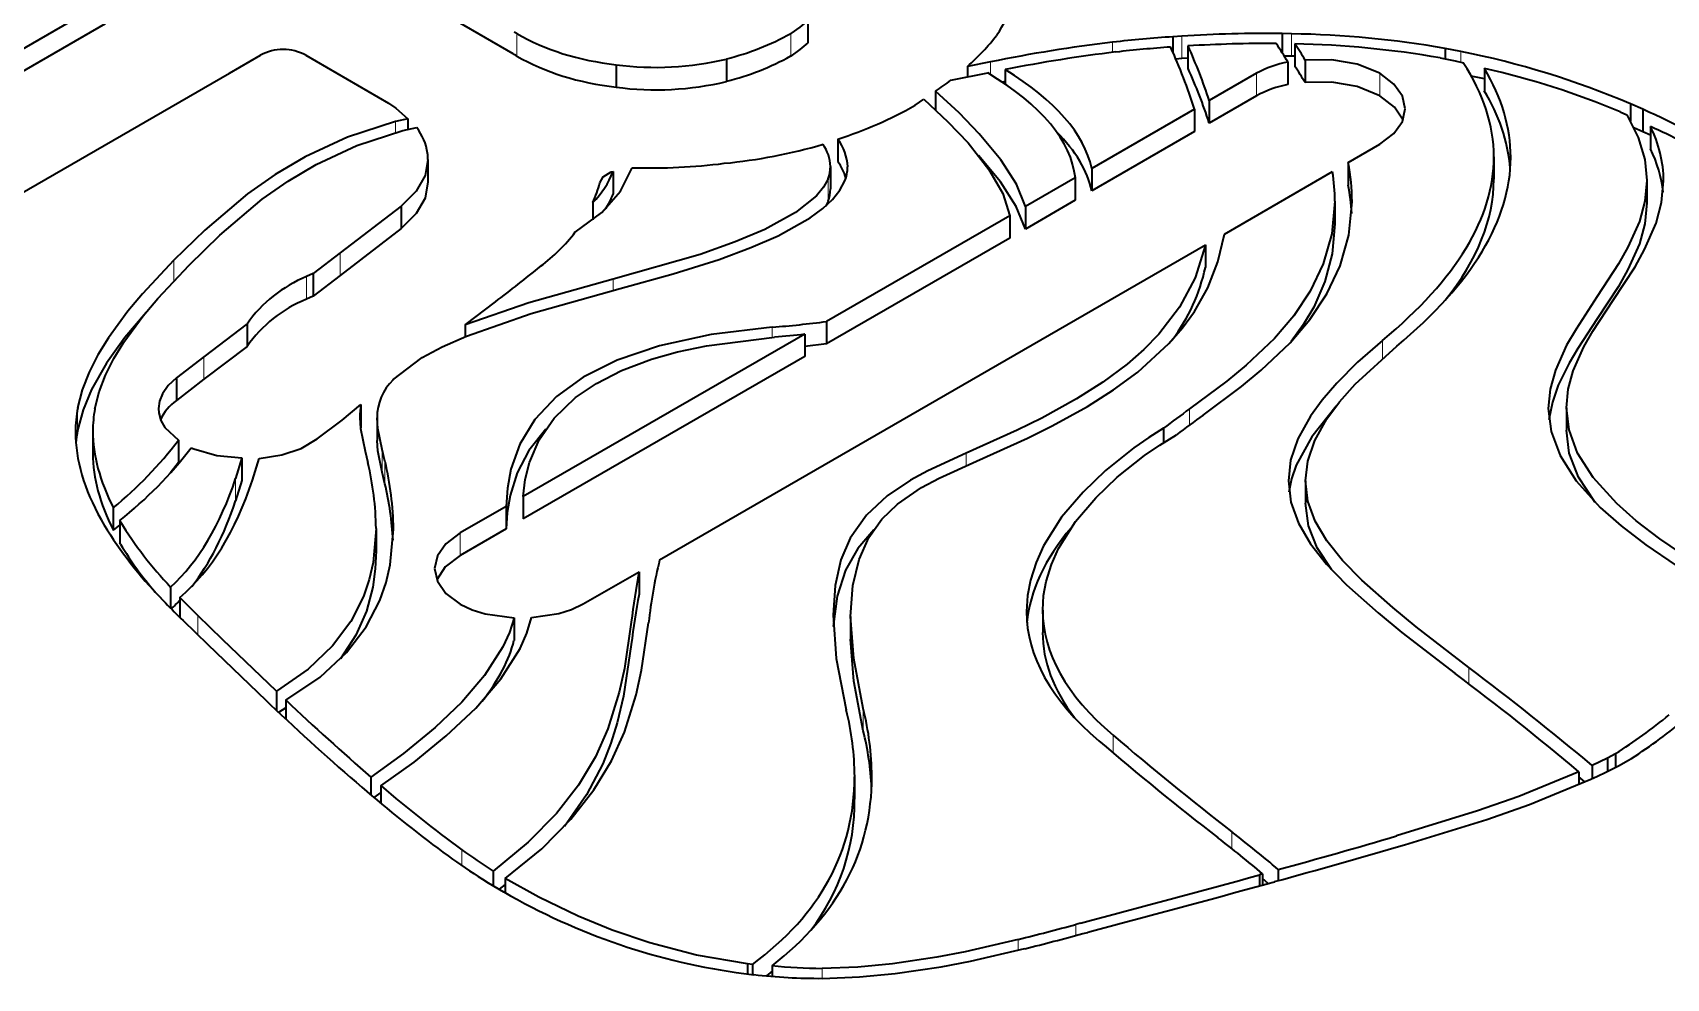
# Model space of a CAD drawing. Extents: x 317 to 941, y 143 to 776.
# Drawn here: x 774.9 to 792.73, y 738.44 to 748.76 of the extents above; entities that cross this region are included whole.
import ezdxf

# ---------------------------------------------------------------- set-up
doc = ezdxf.new("R2010")
doc.units = 0

msp = doc.modelspace()

# ---------------------------------------------------------------- linework, layer by layer
at = {"color": 7, "lineweight": 35, "ltscale": 0.036853}
for p, q in [((775.694, 749.105), (774.418, 748.368)), ((775.694, 748.86), (774.418, 748.123))]:
    msp.add_line(p, q, dxfattribs=at)
at = {"color": 7, "lineweight": 35, "ltscale": 0.026115}
msp.add_line((780.144, 748.533), (779.239, 749.055), dxfattribs=at)
at = {"color": 7, "lineweight": 35, "ltscale": 0.006123}
for p, q in [((783.36, 748.898), (783.36, 748.654)), ((787.507, 748.619), (787.507, 748.374)), ((788.673, 748.641), (788.673, 748.396)), ((781.268, 748.414), (781.268, 748.169)), ((782.474, 748.477), (782.474, 748.232)), ((788.785, 748.465), (788.785, 748.22)), ((790.74, 748.375), (790.74, 748.13)), ((792.468, 747.928), (792.468, 747.683)), ((792.553, 747.74), (792.553, 747.495)), ((783.688, 747.601), (783.688, 747.356)), ((779.216, 747.381), (779.216, 747.136)), ((783.606, 747.303), (783.606, 747.058)), ((786.457, 747.282), (786.457, 747.037)), ((789.254, 747.345), (789.254, 747.101)), ((790.844, 747.408), (790.844, 747.163)), ((781.236, 747.247), (781.236, 747.002)), ((786.278, 747.178), (786.278, 746.934)), ((789.109, 746.923), (789.109, 746.678)), ((778.924, 746.871), (778.924, 746.626)), ((785.564, 746.766), (785.564, 746.521)), ((785.735, 746.865), (785.735, 746.62)), ((787.697, 746.447), (787.697, 746.202)), ((777.964, 746.134), (777.964, 745.889)), ((776.471, 744.995), (776.471, 744.75)), ((778.485, 744.704), (778.485, 744.459)), ((791.635, 744.669), (791.635, 744.424)), ((775.56, 744.415), (775.56, 744.17)), ((776.493, 744.317), (776.493, 744.072)), ((777.185, 744.122), (777.185, 743.877)), ((775.783, 743.577), (775.783, 743.332)), ((780.069, 743.593), (780.069, 743.348)), ((780.255, 743.701), (780.255, 743.456)), ((775.854, 743.439), (775.854, 743.194)), ((778.649, 743.352), (778.649, 743.107)), ((781.52, 742.88), (781.52, 742.635)), ((780.155, 742.376), (780.155, 742.131)), ((783.827, 742.39), (783.827, 742.145)), ((783.87, 740.643), (783.87, 740.398))]:
    msp.add_line(p, q, dxfattribs=at)
at = {"color": 7, "lineweight": 35, "ltscale": 0.000395747}
for p, q in [((780.171, 748.762), (780.158, 748.77)), ((780.171, 748.517), (780.158, 748.525))]:
    msp.add_line(p, q, dxfattribs=at)
at = {"color": 7, "lineweight": 35, "ltscale": 0.000395188}
for p, q in [((780.185, 748.754), (780.171, 748.762)), ((780.158, 748.525), (780.144, 748.533)), ((780.185, 748.509), (780.171, 748.517))]:
    msp.add_line(p, q, dxfattribs=at)
at = {"color": 7, "lineweight": 13, "ltscale": 0.006123}
for p, q in [((780.185, 748.754), (780.185, 748.509)), ((787.439, 748.725), (787.439, 748.48)), ((789.599, 748.32), (789.599, 748.075)), ((783.58, 747.169), (783.58, 746.925)), ((778.259, 746.36), (778.259, 746.115)), ((777.89, 746.101), (777.89, 745.856)), ((776.772, 745.225), (776.772, 744.98)), ((778.717, 744.213), (778.717, 743.968)), ((775.862, 743.425), (775.862, 743.18)), ((783.965, 741.387), (783.965, 741.142))]:
    msp.add_line(p, q, dxfattribs=at)
at = {"color": 7, "lineweight": 13, "ltscale": 0.006125}
for p, q in [((783.173, 748.754), (783.173, 748.509)), ((788.638, 748.752), (788.638, 748.507)), ((788.256, 748.32), (788.256, 748.075)), ((775.394, 744.668), (775.394, 744.423)), ((778.747, 744.085), (778.747, 743.84)), ((777.117, 743.898), (777.117, 743.653)), ((779.566, 743.303), (779.566, 743.058))]:
    msp.add_line(p, q, dxfattribs=at)
at = {"color": 7, "lineweight": 35, "ltscale": 0.002446}
msp.add_line((787.439, 748.725), (787.341, 748.719), dxfattribs=at)
at = {"color": 7, "lineweight": 35, "ltscale": 0.004082}
msp.add_line((787.341, 748.719), (787.341, 748.556), dxfattribs=at)
at = {"color": 7, "lineweight": 35, "ltscale": 0.002614}
msp.add_line((788.638, 748.752), (788.533, 748.754), dxfattribs=at)
at = {"color": 7, "lineweight": 35, "ltscale": 0.005153}
msp.add_line((788.533, 748.754), (788.533, 748.548), dxfattribs=at)
at = {"color": 7, "lineweight": 13, "ltscale": 0.002776}
msp.add_line((786.685, 748.66), (786.685, 748.549), dxfattribs=at)
at = {"color": 7, "lineweight": 35, "ltscale": 0.004378}
msp.add_line((790.483, 748.558), (790.312, 748.592), dxfattribs=at)
at = {"color": 7, "lineweight": 35, "ltscale": 0.002869}
msp.add_line((790.312, 748.592), (790.312, 748.477), dxfattribs=at)
at = {"color": 7, "lineweight": 13, "ltscale": 0.002956}
msp.add_line((790.483, 748.558), (790.483, 748.44), dxfattribs=at)
at = {"color": 7, "lineweight": 35, "ltscale": 0.009754}
msp.add_line((777.051, 748.322), (777.389, 748.517), dxfattribs=at)
at = {"color": 7, "lineweight": 35, "ltscale": 0.026116}
msp.add_line((777.882, 748.517), (778.787, 747.995), dxfattribs=at)
at = {"color": 7, "lineweight": 35, "ltscale": 0.006383}
msp.add_line((785.352, 748.445), (785.101, 748.396), dxfattribs=at)
at = {"color": 7, "lineweight": 35, "ltscale": 0.002866}
msp.add_line((785.101, 748.396), (785.101, 748.281), dxfattribs=at)
at = {"color": 7, "lineweight": 13, "ltscale": 0.00347}
msp.add_line((785.352, 748.445), (785.352, 748.306), dxfattribs=at)
at = {"color": 7, "lineweight": 35, "ltscale": 0.003969}
msp.add_line((785.513, 748.361), (785.513, 748.202), dxfattribs=at)
at = {"color": 7, "lineweight": 35, "ltscale": 0.001575}
msp.add_line((787.439, 748.48), (787.376, 748.476), dxfattribs=at)
at = {"color": 7, "lineweight": 35, "ltscale": 0.001711}
msp.add_line((787.507, 748.485), (787.439, 748.48), dxfattribs=at)
at = {"color": 7, "lineweight": 35, "ltscale": 0.002005}
msp.add_line((788.638, 748.507), (788.558, 748.509), dxfattribs=at)
at = {"color": 7, "lineweight": 35, "ltscale": 0.006125}
for p, q in [((788.597, 748.444), (788.597, 748.199)), ((787.738, 748.022), (787.738, 747.777)), ((787.578, 747.929), (787.578, 747.684)), ((792.513, 747.151), (792.513, 746.906)), ((777.242, 745.584), (777.242, 745.339)), ((783.564, 745.611), (783.564, 745.366)), ((783.326, 745.474), (783.326, 745.229)), ((778.66, 744.559), (778.66, 744.314)), ((788.788, 743.872), (788.788, 743.627)), ((785.922, 742.462), (785.922, 742.217))]:
    msp.add_line(p, q, dxfattribs=at)
at = {"color": 7, "lineweight": 35, "ltscale": 0.000889809}
msp.add_line((788.673, 748.506), (788.638, 748.507), dxfattribs=at)
at = {"color": 7, "lineweight": 35, "ltscale": 0.004173}
msp.add_line((790.258, 748.488), (790.422, 748.456), dxfattribs=at)
at = {"color": 7, "lineweight": 35, "ltscale": 0.002295}
msp.add_line((790.422, 748.456), (790.511, 748.433), dxfattribs=at)
at = {"color": 7, "lineweight": 35, "ltscale": 0.087765}
msp.add_line((774.011, 746.566), (777.051, 748.322), dxfattribs=at)
at = {"color": 7, "lineweight": 35, "ltscale": 0.010209}
msp.add_line((784.921, 748.245), (785.322, 748.324), dxfattribs=at)
at = {"color": 7, "lineweight": 35, "ltscale": 0.000859173}
msp.add_line((785.513, 748.231), (785.48, 748.225), dxfattribs=at)
at = {"color": 7, "lineweight": 35, "ltscale": 0.014941}
for p, q in [((788.256, 748.32), (787.738, 748.022)), ((788.256, 748.075), (787.738, 747.777))]:
    msp.add_line(p, q, dxfattribs=at)
at = {"color": 7, "lineweight": 35, "ltscale": 0.003624}
msp.add_line((790.74, 748.259), (790.598, 748.29), dxfattribs=at)
at = {"color": 7, "lineweight": 35, "ltscale": 0.002917}
msp.add_line((784.53, 747.971), (784.626, 748.038), dxfattribs=at)
at = {"color": 7, "lineweight": 35, "ltscale": 0.005061}
msp.add_line((784.751, 748.126), (784.751, 747.923), dxfattribs=at)
at = {"color": 7, "lineweight": 35, "ltscale": 0.003685}
msp.add_line((792.468, 747.928), (792.333, 747.987), dxfattribs=at)
at = {"color": 7, "lineweight": 35, "ltscale": 0.004694}
msp.add_line((792.333, 747.987), (792.333, 747.799), dxfattribs=at)
at = {"color": 7, "lineweight": 35, "ltscale": 0.003406}
msp.add_line((778.995, 747.822), (778.861, 747.794), dxfattribs=at)
at = {"color": 7, "lineweight": 35, "ltscale": 0.002875}
msp.add_line((778.995, 747.822), (778.995, 747.707), dxfattribs=at)
at = {"color": 7, "lineweight": 35, "ltscale": 0.032346}
msp.add_line((787.578, 747.929), (786.457, 747.282), dxfattribs=at)
at = {"color": 7, "lineweight": 35, "ltscale": 0.001954}
msp.add_line((792.221, 747.899), (792.293, 747.868), dxfattribs=at)
at = {"color": 7, "lineweight": 13, "ltscale": 0.003015}
msp.add_line((778.861, 747.794), (778.861, 747.674), dxfattribs=at)
at = {"color": 7, "lineweight": 35, "ltscale": 0.00393}
msp.add_line((778.94, 747.695), (779.094, 747.727), dxfattribs=at)
at = {"color": 7, "lineweight": 35, "ltscale": 0.032345}
msp.add_line((787.578, 747.684), (786.457, 747.037), dxfattribs=at)
at = {"color": 7, "lineweight": 35, "ltscale": 0.00263}
msp.add_line((792.468, 747.683), (792.372, 747.725), dxfattribs=at)
at = {"color": 7, "lineweight": 35, "ltscale": 0.002323}
msp.add_line((792.553, 747.645), (792.468, 747.683), dxfattribs=at)
at = {"color": 7, "lineweight": 35, "ltscale": 0.009969}
msp.add_line((789.254, 747.345), (789.599, 747.545), dxfattribs=at)
at = {"color": 7, "lineweight": 35, "ltscale": 0.000408494}
msp.add_line((781.444, 747.287), (781.46, 747.29), dxfattribs=at)
at = {"color": 7, "lineweight": 35, "ltscale": 0.00059015}
msp.add_line((781.213, 747.243), (781.236, 747.247), dxfattribs=at)
at = {"color": 7, "lineweight": 35, "ltscale": 0.015681}
for p, q in [((786.278, 747.178), (785.735, 746.865)), ((786.278, 746.934), (785.735, 746.62))]:
    msp.add_line(p, q, dxfattribs=at)
at = {"color": 7, "lineweight": 35, "ltscale": 0.034049}
msp.add_line((787.904, 746.566), (789.083, 747.247), dxfattribs=at)
at = {"color": 7, "lineweight": 35, "ltscale": 0.00149}
msp.add_line((783.58, 746.925), (783.555, 746.871), dxfattribs=at)
at = {"color": 7, "lineweight": 35, "ltscale": 0.020951}
for p, q in [((778.924, 746.871), (778.259, 746.36)), ((778.924, 746.626), (778.259, 746.115))]:
    msp.add_line(p, q, dxfattribs=at)
at = {"color": 7, "lineweight": 35, "ltscale": 0.00473}
msp.add_line((781.016, 746.91), (781.016, 746.721), dxfattribs=at)
at = {"color": 7, "lineweight": 35, "ltscale": 0.057738}
msp.add_line((785.564, 746.766), (783.564, 745.611), dxfattribs=at)
at = {"color": 7, "lineweight": 35, "ltscale": 0.171887}
msp.add_line((781.743, 743.009), (787.697, 746.447), dxfattribs=at)
at = {"color": 7, "lineweight": 35, "ltscale": 0.057739}
msp.add_line((785.564, 746.521), (783.564, 745.366), dxfattribs=at)
at = {"color": 7, "lineweight": 13, "ltscale": 0.005621}
msp.add_line((776.445, 746.279), (776.445, 746.055), dxfattribs=at)
at = {"color": 7, "lineweight": 35, "ltscale": 0.009307}
for p, q in [((778.259, 746.36), (777.964, 746.134)), ((778.259, 746.115), (777.964, 745.889))]:
    msp.add_line(p, q, dxfattribs=at)
at = {"color": 7, "lineweight": 35, "ltscale": 0.002012}
for p, q in [((777.964, 746.134), (777.89, 746.101)), ((777.964, 745.889), (777.89, 745.856))]:
    msp.add_line(p, q, dxfattribs=at)
at = {"color": 7, "lineweight": 13, "ltscale": 0.002971}
msp.add_line((781.237, 746.072), (781.237, 745.953), dxfattribs=at)
at = {"color": 7, "lineweight": 35, "ltscale": 0.01039}
msp.add_line((779.621, 745.575), (779.952, 745.826), dxfattribs=at)
at = {"color": 7, "lineweight": 35, "ltscale": 0.014793}
msp.add_line((777.242, 745.584), (776.772, 745.225), dxfattribs=at)
at = {"color": 7, "lineweight": 35, "ltscale": 0.003235}
msp.add_line((779.621, 745.575), (779.621, 745.445), dxfattribs=at)
at = {"color": 7, "lineweight": 13, "ltscale": 0.002744}
msp.add_line((782.972, 745.55), (782.972, 745.44), dxfattribs=at)
at = {"color": 7, "lineweight": 35, "ltscale": 0.014792}
msp.add_line((777.242, 745.339), (776.772, 744.98), dxfattribs=at)
at = {"color": 7, "lineweight": 35, "ltscale": 0.088659}
msp.add_line((783.326, 745.474), (780.255, 743.701), dxfattribs=at)
at = {"color": 7, "lineweight": 35, "ltscale": 0.00597}
msp.add_line((783.564, 745.366), (783.326, 745.338), dxfattribs=at)
at = {"color": 7, "lineweight": 13, "ltscale": 0.004863}
msp.add_line((789.629, 745.405), (789.629, 745.211), dxfattribs=at)
at = {"color": 7, "lineweight": 35, "ltscale": 0.009471}
for p, q in [((776.772, 745.225), (776.471, 744.995)), ((776.772, 744.98), (776.471, 744.75))]:
    msp.add_line(p, q, dxfattribs=at)
at = {"color": 7, "lineweight": 35, "ltscale": 0.010059}
msp.add_line((778.834, 744.975), (779.154, 745.219), dxfattribs=at)
at = {"color": 7, "lineweight": 35, "ltscale": 0.088658}
msp.add_line((783.326, 745.229), (780.255, 743.456), dxfattribs=at)
at = {"color": 7, "lineweight": 35, "ltscale": 0.00115}
msp.add_line((776.275, 744.661), (776.279, 744.615), dxfattribs=at)
at = {"color": 7, "lineweight": 35, "ltscale": 0.006627}
msp.add_line((778.28, 744.536), (778.485, 744.704), dxfattribs=at)
at = {"color": 7, "lineweight": 13, "ltscale": 0.004359}
msp.add_line((787.525, 744.657), (787.525, 744.483), dxfattribs=at)
at = {"color": 7, "lineweight": 35, "ltscale": 0.008572}
msp.add_line((778.006, 744.331), (778.28, 744.536), dxfattribs=at)
at = {"color": 7, "lineweight": 35, "ltscale": 0.000585941}
msp.add_line((778.485, 744.459), (778.48, 744.436), dxfattribs=at)
at = {"color": 7, "lineweight": 35, "ltscale": 0.003926}
msp.add_line((787.24, 744.446), (787.24, 744.289), dxfattribs=at)
at = {"color": 7, "lineweight": 35, "ltscale": 0.003711}
msp.add_line((776.493, 744.072), (776.402, 743.954), dxfattribs=at)
at = {"color": 7, "lineweight": 35, "ltscale": 0.000829687}
msp.add_line((776.632, 744.233), (776.662, 744.22), dxfattribs=at)
at = {"color": 7, "lineweight": 35, "ltscale": 0.005847}
msp.add_line((777.185, 744.122), (777.117, 743.898), dxfattribs=at)
at = {"color": 7, "lineweight": 35, "ltscale": 0.006243}
msp.add_line((777.302, 743.878), (777.375, 744.117), dxfattribs=at)
at = {"color": 7, "lineweight": 35, "ltscale": 0.003244}
msp.add_line((778.53, 744.197), (778.561, 744.071), dxfattribs=at)
at = {"color": 7, "lineweight": 35, "ltscale": 0.003278}
msp.add_line((778.747, 744.085), (778.717, 744.213), dxfattribs=at)
at = {"color": 7, "lineweight": 13, "ltscale": 0.003404}
msp.add_line((785.086, 744.173), (785.086, 744.037), dxfattribs=at)
at = {"color": 7, "lineweight": 35, "ltscale": 0.00328}
msp.add_line((778.747, 743.84), (778.717, 743.968), dxfattribs=at)
at = {"color": 7, "lineweight": 35, "ltscale": 0.005848}
msp.add_line((777.185, 743.877), (777.117, 743.653), dxfattribs=at)
at = {"color": 7, "lineweight": 35, "ltscale": 0.014515}
for p, q in [((780.069, 743.593), (779.566, 743.303)), ((780.069, 743.348), (779.566, 743.058))]:
    msp.add_line(p, q, dxfattribs=at)
at = {"color": 7, "lineweight": 35, "ltscale": 0.001698}
msp.add_line((775.649, 743.448), (775.684, 743.39), dxfattribs=at)
at = {"color": 7, "lineweight": 35, "ltscale": 0.002317}
msp.add_line((775.854, 743.392), (775.783, 743.332), dxfattribs=at)
at = {"color": 7, "lineweight": 35, "ltscale": 0.000406403}
for p, q in [((775.862, 743.425), (775.854, 743.439)), ((775.862, 743.18), (775.854, 743.194))]:
    msp.add_line(p, q, dxfattribs=at)
at = {"color": 7, "lineweight": 35, "ltscale": 0.017624}
msp.add_line((780.909, 742.528), (781.52, 742.88), dxfattribs=at)
at = {"color": 7, "lineweight": 35, "ltscale": 0.005756}
msp.add_line((776.408, 742.712), (776.408, 742.482), dxfattribs=at)
at = {"color": 7, "lineweight": 35, "ltscale": 0.001763}
msp.add_line((776.303, 742.59), (776.352, 742.539), dxfattribs=at)
at = {"color": 7, "lineweight": 35, "ltscale": 0.000265459}
msp.add_line((776.517, 742.592), (776.51, 742.599), dxfattribs=at)
at = {"color": 7, "lineweight": 35, "ltscale": 0.005476}
msp.add_line((776.51, 742.599), (776.51, 742.38), dxfattribs=at)
at = {"color": 7, "lineweight": 13, "ltscale": 0.005466}
msp.add_line((776.517, 742.592), (776.517, 742.373), dxfattribs=at)
at = {"color": 7, "lineweight": 35, "ltscale": 0.009339}
msp.add_line((776.545, 742.346), (776.814, 742.086), dxfattribs=at)
at = {"color": 7, "lineweight": 35, "ltscale": 0.009355}
msp.add_line((776.976, 742.142), (776.707, 742.402), dxfattribs=at)
at = {"color": 7, "lineweight": 13, "ltscale": 0.005301}
msp.add_line((776.707, 742.402), (776.707, 742.19), dxfattribs=at)
at = {"color": 7, "lineweight": 35, "ltscale": 0.020423}
msp.add_line((777.565, 741.576), (776.976, 742.142), dxfattribs=at)
at = {"color": 7, "lineweight": 35, "ltscale": 0.021933}
msp.add_line((776.814, 742.086), (777.446, 741.478), dxfattribs=at)
at = {"color": 7, "lineweight": 13, "ltscale": 0.0045}
msp.add_line((790.572, 741.835), (790.572, 741.655), dxfattribs=at)
at = {"color": 7, "lineweight": 35, "ltscale": 0.005244}
msp.add_line((777.565, 741.576), (777.565, 741.366), dxfattribs=at)
at = {"color": 7, "lineweight": 35, "ltscale": 0.00169}
msp.add_line((777.446, 741.478), (777.495, 741.432), dxfattribs=at)
at = {"color": 7, "lineweight": 35, "ltscale": 0.002361}
msp.add_line((777.667, 741.395), (777.587, 741.345), dxfattribs=at)
at = {"color": 7, "lineweight": 35, "ltscale": 0.0052}
msp.add_line((777.667, 741.478), (777.667, 741.27), dxfattribs=at)
at = {"color": 7, "lineweight": 13, "ltscale": 0.004843}
msp.add_line((786.69, 741.095), (786.69, 740.902), dxfattribs=at)
at = {"color": 7, "lineweight": 35, "ltscale": 0.002459}
msp.add_line((792.171, 740.894), (792.085, 740.846), dxfattribs=at)
at = {"color": 7, "lineweight": 35, "ltscale": 0.003734}
msp.add_line((792.171, 740.894), (792.171, 740.745), dxfattribs=at)
at = {"color": 7, "lineweight": 35, "ltscale": 0.003453}
msp.add_line((791.772, 740.695), (791.772, 740.556), dxfattribs=at)
at = {"color": 7, "lineweight": 35, "ltscale": 0.004664}
msp.add_line((792.085, 740.846), (791.918, 740.764), dxfattribs=at)
at = {"color": 7, "lineweight": 35, "ltscale": 0.003531}
msp.add_line((791.918, 740.764), (791.918, 740.622), dxfattribs=at)
at = {"color": 7, "lineweight": 35, "ltscale": 0.003619}
msp.add_line((792.085, 740.846), (792.085, 740.702), dxfattribs=at)
at = {"color": 7, "lineweight": 35, "ltscale": 0.002682}
msp.add_line((792.212, 740.766), (792.306, 740.818), dxfattribs=at)
at = {"color": 7, "lineweight": 35, "ltscale": 0.001781}
msp.add_line((778.495, 740.527), (778.549, 740.48), dxfattribs=at)
at = {"color": 7, "lineweight": 35, "ltscale": 0.004884}
msp.add_line((778.594, 740.638), (778.594, 740.443), dxfattribs=at)
at = {"color": 7, "lineweight": 35, "ltscale": 8.77214e-05}
msp.add_line((778.705, 740.541), (778.702, 740.544), dxfattribs=at)
at = {"color": 7, "lineweight": 35, "ltscale": 0.0048}
msp.add_line((778.702, 740.544), (778.702, 740.352), dxfattribs=at)
at = {"color": 7, "lineweight": 13, "ltscale": 0.004799}
msp.add_line((778.705, 740.541), (778.705, 740.349), dxfattribs=at)
at = {"color": 7, "lineweight": 35, "ltscale": 0.002171}
msp.add_line((791.838, 740.586), (791.772, 740.642), dxfattribs=at)
at = {"color": 7, "lineweight": 35, "ltscale": 0.002011}
msp.add_line((791.902, 740.615), (791.975, 740.649), dxfattribs=at)
at = {"color": 7, "lineweight": 35, "ltscale": 0.002327}
msp.add_line((778.702, 740.469), (778.626, 740.415), dxfattribs=at)
at = {"color": 7, "lineweight": 13, "ltscale": 0.004585}
msp.add_line((787.986, 740.04), (787.986, 739.857), dxfattribs=at)
at = {"color": 7, "lineweight": 13, "ltscale": 0.004297}
msp.add_line((779.584, 739.845), (779.584, 739.673), dxfattribs=at)
at = {"color": 7, "lineweight": 35, "ltscale": 0.00399}
msp.add_line((779.927, 739.612), (779.927, 739.453), dxfattribs=at)
at = {"color": 7, "lineweight": 35, "ltscale": 0.003021}
msp.add_line((788.491, 739.629), (788.491, 739.508), dxfattribs=at)
at = {"color": 7, "lineweight": 35, "ltscale": 0.001863}
msp.add_line((779.81, 739.524), (779.874, 739.485), dxfattribs=at)
at = {"color": 7, "lineweight": 35, "ltscale": 0.004862}
msp.add_line((779.874, 739.485), (780.041, 739.386), dxfattribs=at)
at = {"color": 7, "lineweight": 35, "ltscale": 0.002153}
msp.add_line((780.059, 739.468), (779.991, 739.415), dxfattribs=at)
at = {"color": 7, "lineweight": 35, "ltscale": 0.003903}
msp.add_line((780.059, 739.532), (780.059, 739.376), dxfattribs=at)
at = {"color": 7, "lineweight": 35, "ltscale": 0.000846355}
msp.add_line((788.32, 739.581), (788.288, 739.572), dxfattribs=at)
at = {"color": 7, "lineweight": 35, "ltscale": 0.003009}
msp.add_line((788.288, 739.572), (788.288, 739.451), dxfattribs=at)
at = {"color": 7, "lineweight": 35, "ltscale": 0.003015}
msp.add_line((788.32, 739.581), (788.32, 739.46), dxfattribs=at)
at = {"color": 7, "lineweight": 35, "ltscale": 0.002044}
msp.add_line((788.383, 739.478), (788.32, 739.53), dxfattribs=at)
at = {"color": 7, "lineweight": 35, "ltscale": 0.002144}
msp.add_line((788.369, 739.474), (788.452, 739.497), dxfattribs=at)
at = {"color": 7, "lineweight": 35, "ltscale": 0.001325}
msp.add_line((786.333, 739.043), (786.282, 739.029), dxfattribs=at)
at = {"color": 7, "lineweight": 13, "ltscale": 0.002991}
msp.add_line((786.282, 739.029), (786.282, 738.91), dxfattribs=at)
at = {"color": 7, "lineweight": 35, "ltscale": 0.001347}
msp.add_line((786.361, 738.931), (786.413, 738.944), dxfattribs=at)
at = {"color": 7, "lineweight": 13, "ltscale": 0.00296}
msp.add_line((785.654, 738.866), (785.654, 738.748), dxfattribs=at)
at = {"color": 7, "lineweight": 35, "ltscale": 0.001389}
msp.add_line((782.756, 738.594), (782.701, 738.6), dxfattribs=at)
at = {"color": 7, "lineweight": 35, "ltscale": 0.002763}
msp.add_line((782.701, 738.6), (782.701, 738.49), dxfattribs=at)
at = {"color": 7, "lineweight": 35, "ltscale": 0.002766}
msp.add_line((782.756, 738.594), (782.756, 738.484), dxfattribs=at)
at = {"color": 7, "lineweight": 35, "ltscale": 0.002931}
msp.add_line((782.969, 738.58), (782.969, 738.463), dxfattribs=at)
at = {"color": 7, "lineweight": 13, "ltscale": 0.002716}
msp.add_line((783.516, 738.551), (783.516, 738.442), dxfattribs=at)
at = {"color": 7, "lineweight": 35, "ltscale": 0.002695}
msp.add_line((782.663, 738.494), (782.77, 738.482), dxfattribs=at)
at = {"color": 7, "lineweight": 35, "ltscale": 0.001966}
msp.add_line((782.969, 738.519), (782.909, 738.468), dxfattribs=at)
at = {"color": 7, "lineweight": 35}
for points in [[(783.36, 748.898), (783.271, 748.824), (783.173, 748.754)], [(783.36, 748.654), (783.271, 748.579), (783.173, 748.509)], [(789.599, 748.32), (789.353, 748.421), (789.075, 748.467), (788.785, 748.465)], [(789.599, 748.075), (789.353, 748.176), (789.075, 748.223), (788.785, 748.22)], [(789.878, 747.933), (789.847, 748.072), (789.754, 748.203), (789.599, 748.32)], [(778.787, 747.995), (778.867, 747.94), (778.995, 747.822)], [(784.626, 748.038), (784.888, 747.792), (785.108, 747.56), (785.335, 747.271), (785.487, 747.007), (785.564, 746.766)], [(785.735, 746.865), (785.635, 747.109), (785.466, 747.374), (785.23, 747.659), (785.01, 747.887), (784.751, 748.126)], [(789.854, 747.81), (789.761, 747.951), (789.599, 748.075)], [(789.599, 747.545), (789.754, 747.662), (789.847, 747.794), (789.878, 747.933)], [(792.293, 747.868), (792.419, 747.618), (792.49, 747.379), (792.513, 747.151)], [(778.861, 747.794), (778.339, 747.623), (777.876, 747.408), (777.548, 747.214), (777.248, 747.003), (776.782, 746.609), (776.445, 746.279)], [(776.609, 746.226), (776.945, 746.554), (777.408, 746.945), (777.69, 747.142), (777.995, 747.323), (778.44, 747.531), (778.94, 747.695)], [(779.216, 747.381), (779.184, 747.204), (779.086, 747.034), (778.924, 746.871)], [(780.823, 746.588), (781.111, 746.801), (781.317, 747.034), (781.444, 747.287)], [(785.735, 746.62), (785.633, 746.867), (785.462, 747.135), (785.222, 747.424)], [(779.216, 747.136), (779.184, 746.959), (779.086, 746.789), (778.924, 746.626)], [(781.09, 747.124), (781.127, 747.189), (781.213, 747.243)], [(783.58, 747.169), (783.53, 747.076), (783.455, 746.984), (783.225, 746.8), (782.889, 746.617), (782.568, 746.481), (782.185, 746.344), (781.237, 746.072)], [(781.312, 745.972), (781.891, 746.13), (782.392, 746.289), (782.739, 746.418), (783.035, 746.548), (783.387, 746.744), (783.522, 746.843), (783.629, 746.943), (783.71, 747.044), (783.764, 747.145)], [(792.513, 747.151), (792.491, 746.923), (792.432, 746.704), (792.307, 746.422), (792.204, 746.24), (791.972, 745.883)], [(792.147, 745.844), (792.384, 746.209), (792.489, 746.396), (792.615, 746.685), (792.674, 746.91), (792.696, 747.145)], [(789.109, 746.923), (789.075, 746.567), (788.983, 746.241), (788.841, 745.943), (788.66, 745.672), (788.45, 745.427), (788.143, 745.134), (787.931, 744.961), (787.525, 744.657)], [(787.672, 744.59), (788.09, 744.901), (788.306, 745.08), (788.622, 745.38), (788.837, 745.633), (789.022, 745.912), (789.168, 746.217), (789.263, 746.552), (789.297, 746.918)], [(792.513, 746.906), (792.491, 746.678), (792.432, 746.459), (792.307, 746.177), (792.204, 745.995), (791.972, 745.639)], [(785.199, 744.086), (785.756, 744.337), (786.026, 744.471), (786.412, 744.684), (786.696, 744.865), (786.959, 745.059), (787.299, 745.37), (787.447, 745.541), (787.577, 745.722), (787.723, 745.98), (787.833, 746.261), (787.904, 746.566)], [(789.109, 746.678), (789.08, 746.349), (789.001, 746.047), (788.879, 745.768), (788.764, 745.574), (788.633, 745.392)], [(787.697, 746.447), (787.584, 746.089), (787.413, 745.766), (787.189, 745.474), (787.024, 745.305), (786.842, 745.146), (786.579, 744.95), (786.292, 744.767), (785.911, 744.557), (785.644, 744.425), (785.086, 744.173)], [(776.445, 746.279), (776.103, 745.913), (775.943, 745.724), (775.729, 745.434), (775.614, 745.247), (775.518, 745.057), (775.443, 744.864), (775.394, 744.668)], [(775.581, 744.657), (775.628, 744.843), (775.698, 745.026), (775.789, 745.207), (775.898, 745.386), (776.11, 745.674), (776.269, 745.861), (776.609, 746.226)], [(781.237, 746.072), (780.316, 745.815), (779.621, 745.575)], [(779.154, 745.219), (779.369, 745.333), (779.636, 745.451), (780.342, 745.7), (781.312, 745.972)], [(791.972, 745.883), (791.74, 745.529), (791.638, 745.352), (791.516, 745.081), (791.459, 744.874), (791.438, 744.661)], [(776.14, 745.71), (775.91, 745.437), (775.708, 745.157), (775.544, 744.869), (775.453, 744.648), (775.394, 744.423)], [(791.635, 744.669), (791.654, 744.874), (791.71, 745.073), (791.827, 745.333), (791.925, 745.504), (792.147, 745.844)], [(782.972, 745.55), (782.304, 745.469), (781.743, 745.347), (781.281, 745.19), (780.91, 745.004), (780.619, 744.794), (780.38, 744.54), (780.218, 744.272), (780.121, 743.998), (780.083, 743.793), (780.069, 743.593)], [(791.972, 745.639), (791.761, 745.318), (791.666, 745.158), (791.547, 744.915), (791.482, 744.729), (791.445, 744.539)], [(780.255, 743.701), (780.278, 743.886), (780.324, 744.073), (780.429, 744.319), (780.594, 744.557), (780.827, 744.781), (781.053, 744.935), (781.328, 745.076), (781.655, 745.199), (781.938, 745.279), (782.255, 745.347), (782.998, 745.442)], [(789.629, 745.405), (789.357, 745.166), (789.13, 744.939), (788.972, 744.754), (788.843, 744.578), (788.707, 744.331), (788.627, 744.097), (788.602, 743.872)], [(788.788, 743.872), (788.813, 744.087), (788.89, 744.312), (789.023, 744.547), (789.16, 744.733), (789.332, 744.926), (789.784, 745.343)], [(776.471, 744.995), (776.38, 744.911), (776.318, 744.823), (776.286, 744.743), (776.275, 744.661)], [(776.279, 744.615), (776.302, 744.532), (776.347, 744.455), (776.493, 744.317)], [(789.124, 744.687), (788.857, 744.354), (788.688, 744.043), (788.638, 743.894), (788.609, 743.75)], [(791.438, 744.661), (791.468, 744.41), (791.566, 744.147), (791.741, 743.872), (792.005, 743.58), (792.231, 743.38), (792.502, 743.172), (792.834, 742.947), (793.222, 742.712)], [(793.362, 742.785), (792.981, 743.017), (792.655, 743.238), (792.398, 743.436), (792.184, 743.626), (791.928, 743.907), (791.758, 744.174), (791.664, 744.427), (791.635, 744.669)], [(778.471, 744.565), (778.479, 744.444), (778.53, 744.197)], [(778.717, 744.213), (778.668, 744.445), (778.66, 744.559)], [(780.502, 744.437), (780.316, 744.203), (780.189, 743.959), (780.111, 743.712), (780.08, 743.528), (780.069, 743.348)], [(787.24, 744.446), (787.08, 744.346), (786.915, 744.232), (786.608, 743.986), (786.362, 743.75), (786.128, 743.474), (785.931, 743.162), (785.849, 742.98), (785.788, 742.789), (785.756, 742.621), (785.745, 742.446)], [(791.948, 743.637), (791.766, 743.912), (791.666, 744.174), (791.635, 744.424)], [(777.375, 744.117), (777.622, 744.155), (777.832, 744.226), (778.006, 744.331)], [(778.717, 743.968), (778.668, 744.2), (778.66, 744.314)], [(785.922, 742.462), (785.931, 742.62), (785.959, 742.774), (786.017, 742.958), (786.096, 743.134), (786.28, 743.428), (786.501, 743.688), (786.736, 743.913), (787.034, 744.149), (787.199, 744.263), (787.381, 744.374)], [(776.662, 744.22), (776.912, 744.148), (777.185, 744.122)], [(785.086, 744.173), (784.668, 743.98), (784.48, 743.878), (784.226, 743.709), (783.999, 743.499), (783.822, 743.248), (783.72, 743.009), (783.657, 742.731), (783.635, 742.407)], [(783.827, 742.39), (783.851, 742.729), (783.919, 743.015), (784.027, 743.254), (784.168, 743.453), (784.338, 743.618), (784.6, 743.799), (784.792, 743.902), (785.199, 744.086)], [(788.602, 743.872), (788.63, 743.638), (788.712, 743.41), (788.843, 743.185), (789.019, 742.962), (789.236, 742.737), (789.581, 742.43), (789.841, 742.218), (790.422, 741.77)], [(790.572, 741.835), (789.996, 742.28), (789.74, 742.488), (789.402, 742.787), (789.191, 743.004), (789.021, 743.219), (788.894, 743.433), (788.815, 743.65), (788.788, 743.872)], [(789.071, 742.904), (788.917, 743.142), (788.821, 743.381), (788.788, 743.627)], [(778.649, 743.352), (778.618, 742.982), (778.576, 742.796), (778.513, 742.611), (778.374, 742.337), (778.175, 742.071), (777.908, 741.816), (777.565, 741.576)], [(777.667, 741.478), (778.039, 741.731), (778.327, 742), (778.542, 742.28), (778.692, 742.567), (778.76, 742.761), (778.805, 742.957), (778.838, 743.345)], [(779.566, 743.303), (779.411, 743.186), (779.318, 743.054), (779.287, 742.915)], [(784.079, 743.338), (783.904, 743.135), (783.77, 742.897), (783.68, 742.615), (783.638, 742.283)], [(778.649, 743.107), (778.641, 742.91), (778.614, 742.712), (778.544, 742.448), (778.429, 742.186), (778.262, 741.931)], [(779.566, 743.058), (779.404, 742.934), (779.311, 742.793)], [(779.287, 742.915), (779.318, 742.776), (779.411, 742.644), (779.566, 742.527)], [(779.566, 742.527), (779.697, 742.465), (779.841, 742.42), (780.155, 742.376)], [(780.345, 742.379), (780.645, 742.424), (780.783, 742.468), (780.909, 742.528)], [(780.155, 742.376), (780.105, 742.218), (780.034, 742.06), (779.834, 741.748), (779.585, 741.457), (779.293, 741.178), (778.949, 740.896), (778.594, 740.638)], [(778.702, 740.544), (779.064, 740.803), (779.416, 741.089), (779.737, 741.392), (780.011, 741.711), (780.22, 742.042), (780.294, 742.21), (780.345, 742.379)], [(781.434, 742.33), (781.359, 741.825), (781.303, 741.564), (781.179, 741.165), (781.042, 740.86), (780.858, 740.551), (780.617, 740.24), (780.31, 739.927), (779.927, 739.612)], [(780.059, 739.532), (780.457, 739.856), (780.776, 740.178), (781.027, 740.499), (781.218, 740.816), (781.36, 741.129), (781.488, 741.538), (781.545, 741.805), (781.622, 742.322)], [(783.635, 742.407), (783.67, 741.934), (783.779, 741.371)], [(783.965, 741.387), (783.86, 741.932), (783.827, 742.39)], [(783.965, 741.142), (783.86, 741.687), (783.827, 742.145)], [(781.434, 742.085), (781.348, 741.523), (781.28, 741.231), (781.212, 741.01), (781.124, 740.785), (780.946, 740.444), (780.704, 740.099)], [(791.772, 740.695), (791.117, 740.426), (790.666, 740.269), (789.783, 739.996)], [(789.868, 739.899), (790.769, 740.177), (791.231, 740.339), (791.902, 740.615)], [(782.701, 738.6), (782.147, 738.696), (781.636, 738.829), (781.227, 738.967), (780.854, 739.119), (780.424, 739.327), (780.059, 739.532)], [(785.654, 738.866), (785.076, 738.733), (784.767, 738.673), (784.283, 738.601), (783.905, 738.565), (783.516, 738.551)], [(783.519, 738.442), (783.922, 738.457), (784.314, 738.493), (784.816, 738.568), (785.134, 738.629), (785.728, 738.766)]]:
    msp.add_lwpolyline(points, dxfattribs=at)
for centre, radius, start, end in [((784.031, 749.693), 1.686, 325.5265, 339.5836), ((781.76, 751.317), 2.927, 284.128, 298.8851), ((783.398, 750.312), 2.564, 311.621, 322.1122), ((788.523, 732.056), 16.705, 94.0564, 96.3149), ((788.358, 734.716), 14.04, 89.2855, 93.7556), ((788.453, 737.925), 10.828, 80.1167, 89.0232), ((777.627, 748.096), 0.484, 89.0222, 119.5168), ((777.644, 748.097), 0.483, 60.4484, 91.0072), ((788.633, 732.413), 16.364, 96.8372, 101.5668), ((788.508, 733.506), 15.153, 96.7716, 101.3986), ((788.444, 732.975), 15.672, 94.1206, 96.3094), ((782.193, 746.256), 5.638, 17.2616, 24.6499), ((788.36, 734.706), 13.939, 89.5446, 93.5079), ((782.349, 746.275), 5.666, 17.9585, 24.4375), ((784.91, 746.255), 4.288, 30.6901, 33.8585), ((784.661, 745.981), 4.814, 31.0662, 33.5458), ((788.467, 738.185), 10.458, 80.1391, 88.8715), ((788.66, 739.382), 9.356, 66.8854, 78.762), ((781.705, 751.671), 3.286, 262.3535, 283.5362), ((781.76, 751.072), 2.927, 284.128, 298.8851), ((782.349, 746.03), 5.666, 17.9585, 24.4375), ((788.819, 747.286), 1.178, 100.8568, 118.5841), ((784.661, 745.736), 4.814, 31.0662, 33.5458), ((788.718, 739.509), 9.093, 67.3368, 77.1472), ((781.705, 751.426), 3.286, 262.3535, 283.5362), ((783.179, 750.557), 2.895, 302.892, 307.0061), ((788.819, 747.041), 1.178, 100.8568, 118.5841), ((789.094, 747.107), 1.937, 5.0915, 31.8631), ((782.287, 751.942), 4.561, 287.8909, 299.4625), ((788.432, 738.905), 9.885, 58.9915, 65.9011), ((778.616, 747.358), 0.603, 8.6417, 37.7288), ((791.333, 747.13), 1.363, 0.6147, 26.5643), ((788.701, 739.313), 9.265, 60.6943, 65.4366), ((781.889, 753.14), 5.829, 275.4905, 286.3103), ((783.154, 747.287), 0.453, 2.0323, 34.851), ((783.254, 747.277), 0.541, 2.3682, 36.6798), ((791.29, 746.871), 1.408, 6.1426, 26.2903), ((778.702, 747.38), 0.514, 0.0463, 7.6201), ((781.652, 753.556), 6.269, 268.2413, 277.2823), ((783.246, 747.304), 0.36, 338.06, 359.7819), ((783.159, 746.985), 0.646, 17.3875, 34.9689), ((783.376, 747.301), 0.418, 338.1209, 359.7833), ((787.086, 746.912), 2.211, 0.176, 11.3126), ((779.795, 747.456), 1.337, 335.9026, 345.6024), ((780.294, 747.623), 1.014, 315.3709, 338.2716), ((787.003, 746.919), 2.106, 0.1033, 8.9464), ((787.031, 746.659), 2.267, 3.3238, 11.2251), ((780.22, 747.416), 1.098, 328.5325, 337.8394), ((783.246, 747.059), 0.36, 338.06, 359.7819), ((779.241, 747.809), 1.998, 307.0534, 322.3324), ((763.31, 767.526), 27.347, 307.4851, 308.8), ((778.44, 744.747), 1.461, 112.1057, 145.0611), ((785.686, 746.642), 2.059, 323.3553, 347.6606), ((778.44, 744.502), 1.461, 112.1057, 145.0611), ((781.912, 758.592), 13.086, 274.6461, 277.2497), ((781.905, 758.179), 12.783, 274.903, 276.3827), ((779.242, 744.559), 0.582, 134.4254, 180.024), ((776.82, 744.408), 1.449, 169.6831, 180.0676), ((776.897, 744.417), 1.337, 169.6627, 180.0808), ((776.783, 744.319), 0.532, 125.9489, 155.6436), ((779.132, 744.569), 0.661, 168.164, 180.2916), ((792.168, 738.083), 8.048, 125.2328, 127.7611), ((776.804, 744.165), 1.434, 169.6505, 175.2704), ((792.646, 737.556), 8.614, 125.2634, 127.6714), ((773.018, 746.949), 4.36, 309.3622, 322.8622), ((773.098, 746.925), 4.443, 308.3305, 322.703), ((775.324, 743.304), 3.326, 0.8311, 13.329), ((775.422, 743.295), 3.418, 0.8379, 13.358), ((775.195, 743.014), 3.646, 3.2993, 13.0857), ((779.547, 745.749), 4.527, 211.4141, 224.2436), ((779.572, 745.711), 4.359, 211.6364, 223.4561), ((779.171, 745.182), 3.868, 211.1653, 220.7234), ((786.883, 741.758), 5.29, 166.3192, 173.8771), ((788.506, 741.52), 7.118, 168.9878, 173.4679), ((782.027, 748.012), 7.884, 223.9607, 225.9455), ((775.004, 743.981), 2.064, 313.1122, 316.8412), ((781.42, 747.291), 6.791, 223.788, 226.0504), ((788.506, 741.276), 7.118, 168.9878, 173.4679), ((772.541, 717.899), 29.825, 49.849, 53.1642), ((772.584, 717.828), 29.997, 49.8712, 53.1564), ((795.253, 760.042), 25.723, 226.3424, 229.3464), ((795.916, 760.674), 26.486, 226.4493, 229.155), ((780.758, 740.62), 3.113, 0.4194, 13.9626), ((780.898, 740.622), 3.16, 0.4106, 13.9975), ((789.54, 745.131), 4.987, 301.8409, 310.1436), ((789.516, 745.3), 5.279, 301.8999, 310.0321), ((780.81, 740.363), 3.25, 2.833, 13.8693), ((808.007, 765.964), 32.754, 229.3967, 232.3199), ((807.756, 765.774), 32.594, 229.3757, 232.3243), ((789.164, 746.654), 6.631, 295.0823, 297.3692), ((788.465, 751.951), 15.014, 229.4551, 233.737), ((788.306, 751.878), 15.003, 229.4352, 233.7594), ((781.557, 740.374), 2.313, 322.5111, 0.5874), ((781.527, 731.695), 10.409, 49.2597, 52.7063), ((781.79, 731.88), 10.245, 49.1478, 52.7944), ((765.455, 823.252), 86.738, 285.40187, 286.28904), ((783.376, 745.078), 6.462, 234.0722, 237.7501), ((766, 821.367), 84.892, 285.33543, 286.32946), ((783.314, 745.107), 6.591, 233.9595, 237.8861), ((718.567, 993.597), 263.42, 284.90734, 285.34764), ((711.152, 1021.19), 292.107, 284.93054, 285.32808), ((783.582, 745.486), 7.052, 239.8656, 262.5134), ((776.268, 776.223), 38.518, 284.1042, 285.0699), ((777.172, 772.823), 35.116, 284.1022, 285.1683), ((783.567, 744.357), 5.807, 264.0828, 269.4968), ((783.488, 744.826), 6.384, 263.5406, 270.2728)]:
    msp.add_arc(centre, radius, start, end, dxfattribs=at)
for centre, major_axis, ratio, start_param, end_param in [((853.279, 844.168), (-73.348, -95.244), 0.137901, 0.018399, 0.082765), ((853.279, 843.923), (-73.348, -95.244), 0.137901, 0.018399, 0.082765), ((750.462, 745.075), (36.014, 2.066), 0.159756, 0.024662, 0.222768), ((711.865, 745.266), (78.978, 2.187), 0.142649, 6.279236, 6.371089), ((710.832, 745.73), (80.195, 1.707), 0.144384, 6.280112, 6.364776), ((749.805, 744.52), (36.476, 2.627), 0.156541, 0.005435, 0.218817), ((750.548, 744.836), (35.928, 2.059), 0.159945, 0.024697, 0.140786), ((711.669, 745.265), (79.175, 2.187), 0.142474, 6.10386, 6.279249), ((708.871, 745.699), (82.156, 1.738), 0.142655, 6.105961, 6.280167), ((711.964, 745.025), (78.879, 2.182), 0.142739, 6.16316, 6.279237), ((789.571, 741.928), (14.174, -2.756), 0.314246, 3.202675, 3.401153), ((789.578, 741.292), (13.98, -3.44), 0.299629, 3.215187, 3.39402), ((789.578, 741.047), (13.98, -3.44), 0.299629, 3.215187, 3.39402), ((768.873, 755.649), (7.148, -13.215), 0.35062, 0.089845, 0.320698), ((769.58, 754.861), (6.576, -12.501), 0.364713, 0.082521, 0.340541), ((768.592, 755.834), (7.433, -13.643), 0.345242, 0.148032, 0.314304), ((795.055, 742.815), (9.306, 0.714), 0.376977, 2.78788, 3.078278), ((821.055, 743.868), (35.133, 1.459), 0.190866, 3.133668, 3.34319), ((821.573, 744.278), (35.826, 1.903), 0.193652, 3.131312, 3.341544), ((760.026, 738.525), (20.14, 4.013), 0.205464, 6.048442, 6.188823), ((815.742, 743.334), (29.82, 1.167), 0.207086, 3.133472, 3.286912), ((732.512, 757.974), (51.225, -18.127), 0.20354, 6.146386, 6.355093), ((731.848, 757.707), (52.082, -17.856), 0.205125, 6.148755, 6.353401)]:
    msp.add_ellipse(centre, major_axis=major_axis, ratio=ratio, start_param=start_param, end_param=end_param, dxfattribs=at)

doc.saveas('drawing.dxf')
